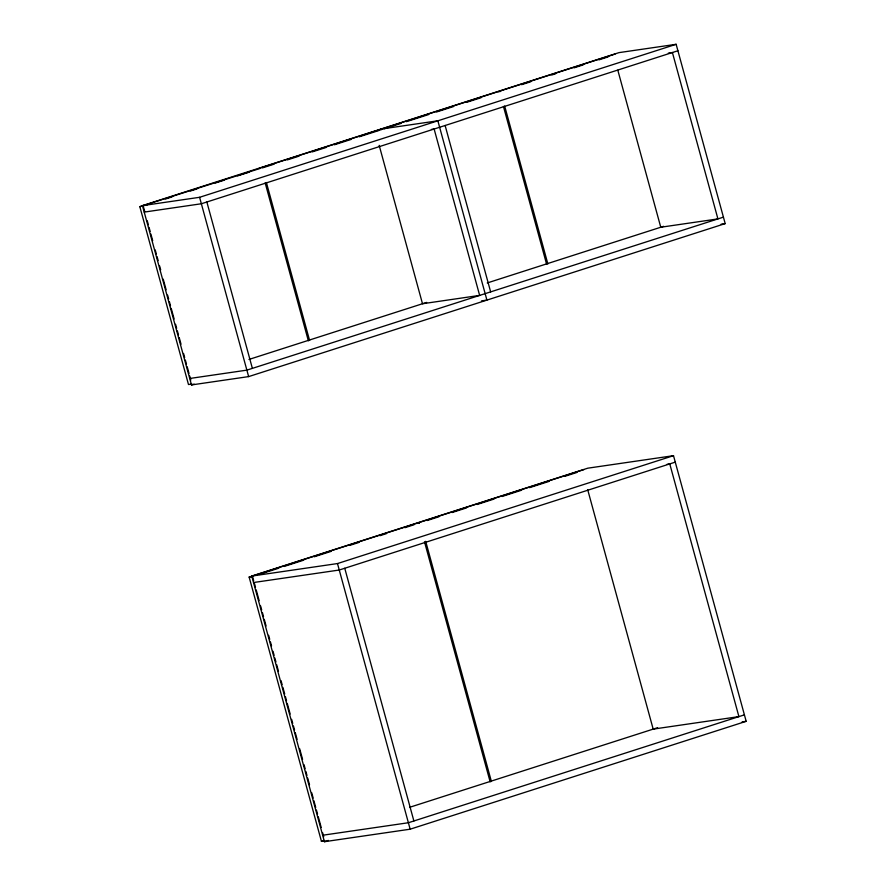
<?xml version="1.0" encoding="UTF-8"?>
<svg xmlns="http://www.w3.org/2000/svg" width="886" height="886" viewBox="0 0 886 886"><rect width="100%" height="100%" fill="white"/><g stroke="black" fill="none" stroke-linecap="round" stroke-linejoin="round"><path stroke-width="1.33" d="M142.447 205.63L618.993 52.628L676.14 44.3L725.191 223.604L248.645 376.605L191.498 384.934L142.447 205.63L199.594 197.301L676.14 44.3M191.908 384.026L188.485 384.524L139.822 206.659L260.019 168.462M258.956 168.406L375.564 130.962M496.005 92.299L378.1 130.153L381.523 129.655M497.234 91.9L615.139 54.046M147.187 204.887L139.822 206.659M165.527 199.007L172.072 196.902M190.424 191.011L196.969 188.906M215.309 183.014L224.479 180.079M237.581 175.871L249.376 172.083M262.389 167.908L274.184 164.12M287.285 159.912L299.069 156.124M312.171 151.916L326.591 147.297M334.443 144.772L351.476 139.301M359.339 136.776L378.998 130.463M384.147 128.813L401.181 123.342M406.419 121.659L428.691 114.516M436.554 111.99L453.588 106.519M466.678 102.311L481.098 97.681M521.621 84.679L530.792 81.733M551.756 75L555.688 73.737M574.028 67.845L583.198 64.9M598.925 59.86L608.095 56.914M677.901 50.757L201.366 203.758L144.219 212.097M248.966 359.45L426.687 302.403M487.245 282.955L663.636 226.318M191.498 384.934L194.134 384.092M723.419 217.148L246.884 370.138L189.726 378.477M251.757 576.066L587.783 468.185L673.504 455.681L746.178 721.315L410.152 829.196L324.431 841.7L251.757 576.066L337.488 563.562L673.504 455.681M324.841 840.781L321.419 841.29L249.143 577.085L415.933 523.537L419.355 523.039M583.94 469.591L417.151 523.15L419.432 522.806M259.133 574.482L278.835 568.159M284.085 566.464L303.787 560.14M314.297 556.773L331.364 551.291M349.748 545.388L358.941 542.431M379.961 535.687L386.529 533.582M404.913 527.679L414.105 524.722M427.141 520.536L438.969 516.737M452.104 512.529L466.545 507.888M477.056 504.511L494.122 499.028M502.008 496.503L521.699 490.18M529.584 487.643L549.287 481.32M565.046 476.258L576.864 472.471M675.276 462.138L339.249 570.03L253.529 582.523M409.631 807.312L657.589 727.705M321.419 841.29L324.043 840.437M324.431 841.7L328.385 840.426M744.406 714.858L408.391 822.74L322.659 835.243M668.321 53.127L672.408 52.529L717.926 218.908L660.768 227.237L617.808 70.182M498.375 91.734L500.656 91.402M380.714 129.134L437.861 120.795L486.912 300.099L481.475 300.897M376.871 130.552L379.164 130.209M431.416 129.422L434.129 129.024L479.647 295.403L422.5 303.743L379.175 145.348M721.104 224.202L725.191 223.604M667.058 464.308L669.772 463.91L738.913 716.619L653.181 729.123L587.695 489.703M249.143 577.085L252.565 576.587L253.662 580.585M742.091 721.913L746.178 721.315M504.655 106.01L547.869 263.962M503.436 106.398L546.64 264.36M445.126 125.491L490.645 291.882M425.69 541.324L491.398 781.507M424.472 541.723L490.168 781.895M266.387 182.505L309.591 340.468M265.158 182.893L308.372 340.855M344.754 568.258L413.884 820.979M337.488 563.562L410.152 829.196M206.859 201.997L252.377 368.377M199.594 197.301L248.645 376.605M254.393 583.254L255.489 587.263M256.22 589.932L259.133 600.608M260.595 605.946L261.691 609.945M262.422 612.614L263.519 616.612M264.249 619.281L266.077 625.959M268.624 635.295L269.721 639.304M270.451 641.973L271.548 645.972M273.01 651.31L274.106 655.308M274.837 657.977L275.934 661.986M276.665 664.655L278.481 671.322M281.039 680.669L282.136 684.668M282.867 687.337L284.694 694.004M285.425 696.673L286.51 700.682M287.241 703.351L290.165 714.027M291.627 719.366L292.723 723.364M293.454 726.033L294.551 730.031M295.282 732.7L297.098 739.378M299.656 748.714L302.58 759.391M304.042 764.729L305.127 768.727M305.858 771.396L306.955 775.405M307.686 778.074L309.513 784.741M311.706 792.748L313.168 798.087M313.899 800.756L315.715 807.423M316.446 810.092L317.542 814.101M318.273 816.77L321.197 827.446M322.659 832.785L323.744 836.783M143.621 207.479L144.706 211.466M147.253 220.758L148.339 224.734M149.058 227.392L150.155 231.379M150.875 234.026L152.691 240.671M155.238 249.963L156.324 253.939M157.055 256.597L158.14 260.573M159.591 265.889L160.687 269.865M163.223 279.156L166.125 289.777M167.587 295.093L168.672 299.069M169.403 301.727L170.489 305.703M171.219 308.361L174.121 318.982M175.572 324.287L176.657 328.274M177.388 330.932L178.474 334.908M179.205 337.566L181.021 344.2M183.557 353.492L184.653 357.479M185.373 360.126L186.47 364.113M187.19 366.771L189.006 373.405M189.737 376.063L190.822 380.039"/></g></svg>
